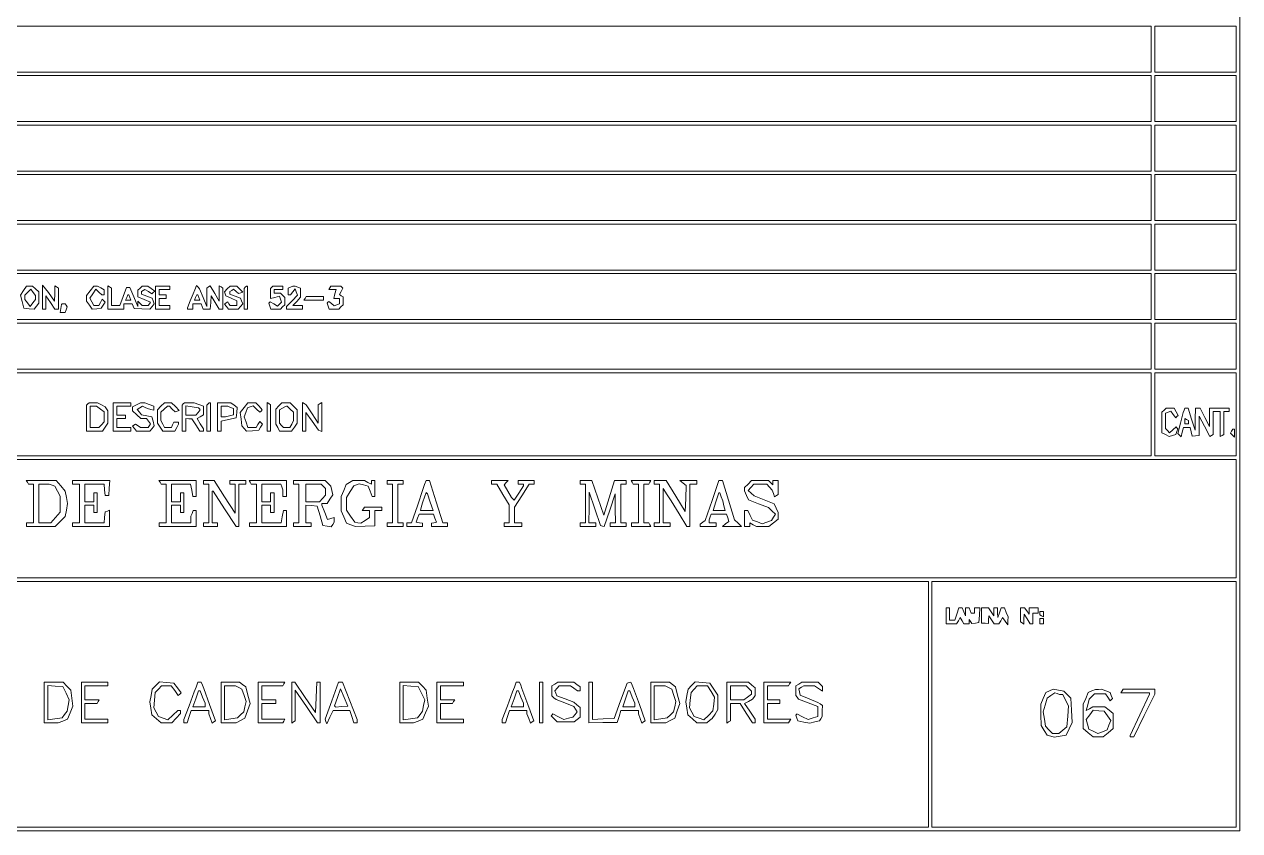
# Paper-space layout 'AN-12-DGE-067' of a CAD drawing. Header units: metres, sheet in millimetres. Extents: x 12 to 193, y 4 to 291.
# Drawn here: x 106.7 to 193.1, y 25.4 to 82.7 of the extents above; entities that cross this region are included whole.
import ezdxf

# ---------------------------------------------------------------- set-up
doc = ezdxf.new("R2010")
doc.units = ezdxf.units.M
doc.layers.add('DGE_CONTORNOS', color=7, linetype='Continuous', lineweight=0)
doc.layers.add('DGE_DATOS', color=7, linetype='Continuous', lineweight=0)

# ---------------------------------------------------------------- blocks, each defined once
blk = doc.blocks.new('LP_REF_DGE_MT_067')
at = {"layer": 'DGE_CONTORNOS'}
for points in [[(30.214, 147.409), (30.214, 25.438), (111.65, 25.438), (193.086, 25.438), (193.086, 147.409), (193.086, 269.381), (111.65, 269.381), (30.214, 269.381)], [(186.803, 80.988), (186.803, 79.354), (124.469, 79.354), (62.135, 79.354), (62.135, 80.988), (62.135, 82.622), (124.469, 82.622), (186.803, 82.622)], [(192.835, 80.988), (192.835, 79.354), (189.945, 79.354), (187.054, 79.354), (187.054, 80.988), (187.054, 82.622), (189.945, 82.622), (192.835, 82.622)], [(186.803, 77.469), (186.803, 75.835), (124.469, 75.835), (62.135, 75.835), (62.135, 77.469), (62.135, 79.103), (124.469, 79.103), (186.803, 79.103)], [(192.835, 77.469), (192.835, 75.835), (189.945, 75.835), (187.054, 75.835), (187.054, 77.469), (187.054, 79.103), (189.945, 79.103), (192.835, 79.103)], [(186.803, 73.95), (186.803, 72.316), (124.469, 72.316), (62.135, 72.316), (62.135, 73.95), (62.135, 75.584), (124.469, 75.584), (186.803, 75.584)], [(192.835, 73.95), (192.835, 72.316), (189.945, 72.316), (187.054, 72.316), (187.054, 73.95), (187.054, 75.584), (189.945, 75.584), (192.835, 75.584)], [(186.803, 70.431), (186.803, 68.797), (124.469, 68.797), (62.135, 68.797), (62.135, 70.431), (62.135, 72.065), (124.469, 72.065), (186.803, 72.065)], [(192.835, 70.431), (192.835, 68.797), (189.945, 68.797), (187.054, 68.797), (187.054, 70.431), (187.054, 72.065), (189.945, 72.065), (192.835, 72.065)], [(186.803, 66.912), (186.803, 65.278), (124.469, 65.278), (62.135, 65.278), (62.135, 66.912), (62.135, 68.546), (124.469, 68.546), (186.803, 68.546)], [(192.835, 66.912), (192.835, 65.278), (189.945, 65.278), (187.054, 65.278), (187.054, 66.912), (187.054, 68.546), (189.945, 68.546), (192.835, 68.546)], [(186.803, 63.393), (186.803, 61.759), (124.469, 61.759), (62.135, 61.759), (62.135, 63.393), (62.135, 65.027), (124.469, 65.027), (186.803, 65.027)], [(192.835, 63.393), (192.835, 61.759), (189.945, 61.759), (187.054, 61.759), (187.054, 63.393), (187.054, 65.027), (189.945, 65.027), (192.835, 65.027)], [(106.669, 63.824), (106.457, 63.501), (106.572, 63.039), (106.686, 62.576), (107.057, 62.534), (107.428, 62.491), (107.591, 62.715), (107.754, 62.938), (107.754, 63.334), (107.754, 63.731), (107.524, 63.939), (107.295, 64.147), (107.088, 64.147), (106.88, 64.147)], [(107.503, 63.33), (107.503, 63.189), (107.314, 62.945), (107.126, 62.701), (106.937, 62.945), (106.749, 63.189), (106.749, 63.345), (106.749, 63.5), (106.96, 63.712), (107.172, 63.923), (107.337, 63.697), (107.503, 63.47)], [(108.01, 63.361), (108.006, 62.513), (108.131, 62.513), (108.257, 62.513), (108.257, 62.982), (108.257, 63.451), (108.576, 62.982), (108.894, 62.513), (109.016, 62.513), (109.137, 62.513), (109.137, 63.26), (109.137, 64.006), (109.011, 64.084), (108.885, 64.162), (108.879, 63.62), (108.872, 63.079), (108.659, 63.386), (108.446, 63.693), (108.23, 63.951), (108.014, 64.21)], [(111.408, 63.816), (111.147, 63.485), (111.147, 63.278), (111.147, 63.072), (111.348, 62.785), (111.549, 62.499), (111.87, 62.537), (112.19, 62.576), (112.324, 62.79), (112.458, 63.004), (112.359, 63.103), (112.26, 63.202), (112.137, 62.983), (112.015, 62.764), (111.837, 62.764), (111.659, 62.764), (111.52, 63.024), (111.381, 63.284), (111.588, 63.6), (111.796, 63.917), (112.016, 63.718), (112.236, 63.518), (112.32, 63.518), (112.404, 63.518), (112.404, 63.703), (112.404, 63.887), (112.161, 64.017), (111.918, 64.147), (111.793, 64.147), (111.668, 64.147)], [(112.656, 63.337), (112.656, 62.513), (113.221, 62.513), (113.787, 62.513), (113.787, 62.701), (113.787, 62.89), (114.087, 62.89), (114.388, 62.89), (114.452, 62.722), (114.517, 62.555), (115.079, 62.533), (115.64, 62.512), (115.796, 62.699), (115.951, 62.887), (115.874, 63.088), (115.797, 63.289), (115.42, 63.431), (115.043, 63.574), (115.043, 63.664), (115.043, 63.755), (115.164, 63.829), (115.284, 63.904), (115.535, 63.747), (115.786, 63.591), (115.886, 63.691), (115.986, 63.79), (115.742, 63.969), (115.498, 64.147), (115.296, 64.147), (115.094, 64.147), (114.943, 63.996), (114.792, 63.845), (114.792, 63.613), (114.792, 63.38), (115.237, 63.194), (115.682, 63.008), (115.607, 62.886), (115.531, 62.764), (115.312, 62.764), (115.094, 62.764), (114.943, 62.915), (114.792, 63.066), (114.786, 62.884), (114.78, 62.701), (114.503, 63.373), (114.226, 64.045), (114.107, 64.043), (113.987, 64.041), (113.744, 63.402), (113.502, 62.764), (113.204, 62.764), (112.907, 62.764), (112.907, 63.385), (112.907, 64.006), (112.781, 64.084), (112.656, 64.162)], [(116.049, 63.33), (116.049, 62.513), (116.551, 62.513), (117.054, 62.513), (117.054, 62.639), (117.054, 62.764), (116.677, 62.764), (116.3, 62.764), (116.3, 63.016), (116.3, 63.267), (116.551, 63.267), (116.803, 63.267), (116.803, 63.393), (116.803, 63.518), (116.551, 63.518), (116.3, 63.518), (116.3, 63.707), (116.3, 63.895), (116.677, 63.895), (117.054, 63.895), (117.054, 64.021), (117.054, 64.147), (116.551, 64.147), (116.049, 64.147)], [(118.833, 63.884), (118.718, 63.581), (118.514, 63.095), (118.311, 62.608), (118.311, 62.56), (118.311, 62.513), (118.499, 62.513), (118.688, 62.513), (118.688, 62.701), (118.688, 62.89), (118.989, 62.89), (119.289, 62.89), (119.362, 62.701), (119.434, 62.513), (119.682, 62.513), (119.929, 62.513), (119.968, 62.984), (120.007, 63.456), (120.286, 62.984), (120.564, 62.513), (120.694, 62.513), (120.824, 62.513), (120.824, 63.26), (120.824, 64.006), (120.699, 64.084), (120.573, 64.162), (120.572, 63.62), (120.571, 63.079), (120.249, 63.615), (119.928, 64.151), (119.81, 64.079), (119.693, 64.006), (119.686, 63.354), (119.68, 62.701), (119.426, 63.33), (119.173, 63.958), (119.061, 64.073), (118.949, 64.188)], [(121.142, 63.944), (120.939, 63.741), (120.983, 63.598), (121.028, 63.456), (121.429, 63.276), (121.83, 63.096), (121.83, 62.93), (121.83, 62.764), (121.586, 62.764), (121.342, 62.764), (121.263, 62.892), (121.184, 63.02), (121.061, 62.944), (120.938, 62.868), (121.085, 62.69), (121.232, 62.513), (121.578, 62.513), (121.925, 62.513), (122.08, 62.7), (122.235, 62.887), (122.158, 63.088), (122.08, 63.289), (121.704, 63.431), (121.327, 63.574), (121.327, 63.664), (121.327, 63.755), (121.458, 63.836), (121.589, 63.917), (121.768, 63.769), (121.947, 63.62), (122.094, 63.669), (122.24, 63.718), (122.026, 63.932), (121.812, 64.147), (121.578, 64.147), (121.345, 64.147)], [(122.416, 64.063), (122.332, 63.979), (122.332, 63.246), (122.332, 62.513), (122.458, 62.513), (122.584, 62.513), (122.584, 63.33), (122.584, 64.147), (122.542, 64.147), (122.5, 64.147)], [(124.301, 64.063), (124.217, 63.979), (124.217, 63.621), (124.217, 63.262), (124.531, 63.341), (124.844, 63.419), (124.924, 63.209), (125.005, 62.999), (124.859, 62.853), (124.714, 62.708), (124.453, 62.87), (124.193, 63.033), (124.139, 62.98), (124.086, 62.926), (124.165, 62.719), (124.244, 62.513), (124.583, 62.513), (124.921, 62.513), (125.072, 62.664), (125.223, 62.815), (125.223, 63.079), (125.223, 63.342), (125.072, 63.493), (124.921, 63.644), (124.695, 63.644), (124.469, 63.644), (124.469, 63.77), (124.469, 63.895), (124.783, 63.895), (125.097, 63.895), (125.097, 64.021), (125.097, 64.147), (124.741, 64.147), (124.385, 64.147)], [(125.631, 64.064), (125.474, 64), (125.474, 63.759), (125.474, 63.518), (125.555, 63.518), (125.635, 63.518), (125.797, 63.738), (125.959, 63.958), (126.047, 63.73), (126.136, 63.502), (125.742, 63.096), (125.349, 62.69), (125.349, 62.601), (125.349, 62.513), (125.914, 62.513), (126.48, 62.513), (126.48, 62.639), (126.48, 62.764), (126.144, 62.764), (125.807, 62.764), (126.081, 63.055), (126.354, 63.346), (126.354, 63.67), (126.354, 63.994), (126.155, 64.071), (125.956, 64.147), (125.872, 64.137), (125.788, 64.127)], [(128.428, 64.021), (128.35, 63.895), (128.611, 63.895), (128.872, 63.895), (128.793, 63.581), (128.714, 63.267), (128.917, 63.267), (129.119, 63.267), (129.119, 63.075), (129.119, 62.882), (128.929, 62.809), (128.739, 62.736), (128.549, 62.894), (128.359, 63.052), (128.296, 62.989), (128.233, 62.926), (128.312, 62.719), (128.392, 62.513), (128.73, 62.513), (129.068, 62.513), (129.219, 62.664), (129.37, 62.815), (129.37, 63.096), (129.37, 63.378), (129.244, 63.456), (129.118, 63.534), (129.24, 63.761), (129.361, 63.988), (129.282, 64.067), (129.203, 64.147), (128.854, 64.147), (128.505, 64.147)], [(114.209, 63.33), (114.281, 63.141), (114.101, 63.141), (113.92, 63.141), (113.993, 63.33), (114.065, 63.518), (114.101, 63.518), (114.137, 63.518)], [(119.11, 63.33), (119.183, 63.141), (119.002, 63.141), (118.821, 63.141), (118.894, 63.33), (118.966, 63.518), (119.002, 63.518), (119.038, 63.518)], [(126.668, 63.267), (126.59, 63.141), (127.289, 63.141), (127.988, 63.141), (127.988, 63.267), (127.988, 63.393), (127.367, 63.393), (126.746, 63.393)], [(109.379, 62.859), (109.369, 62.827), (109.317, 62.544), (109.264, 62.262), (109.438, 62.262), (109.613, 62.262), (109.689, 62.461), (109.766, 62.661), (109.695, 62.776), (109.625, 62.89), (109.506, 62.89), (109.388, 62.89)], [(186.803, 59.874), (186.803, 58.24), (124.469, 58.24), (62.135, 58.24), (62.135, 59.874), (62.135, 61.508), (124.469, 61.508), (186.803, 61.508)], [(192.835, 59.874), (192.835, 58.24), (189.945, 58.24), (187.054, 58.24), (187.054, 59.874), (187.054, 61.508), (189.945, 61.508), (192.835, 61.508)], [(186.803, 55.035), (186.803, 52.082), (124.469, 52.082), (62.135, 52.082), (62.135, 55.035), (62.135, 57.989), (124.469, 57.989), (186.803, 57.989)], [(192.835, 55.035), (192.835, 52.082), (189.945, 52.082), (187.054, 52.082), (187.054, 55.035), (187.054, 57.989), (189.945, 57.989), (192.835, 57.989)], [(111.231, 55.768), (111.147, 55.684), (111.147, 54.763), (111.147, 53.841), (111.706, 53.841), (112.264, 53.841), (112.46, 54.12), (112.656, 54.4), (112.654, 54.843), (112.652, 55.286), (112.559, 55.425), (112.467, 55.563), (112.193, 55.707), (111.918, 55.852), (111.617, 55.852), (111.315, 55.852)], [(112.125, 55.405), (112.404, 55.209), (112.404, 54.848), (112.404, 54.487), (112.207, 54.29), (112.009, 54.092), (111.704, 54.092), (111.399, 54.092), (111.399, 54.847), (111.399, 55.601), (111.622, 55.601), (111.846, 55.601)], [(113.033, 54.847), (113.033, 53.841), (113.661, 53.841), (114.289, 53.841), (114.289, 53.967), (114.289, 54.092), (113.787, 54.092), (113.284, 54.092), (113.284, 54.407), (113.284, 54.721), (113.598, 54.721), (113.912, 54.721), (113.912, 54.847), (113.912, 54.972), (113.598, 54.972), (113.284, 54.972), (113.284, 55.286), (113.284, 55.601), (113.787, 55.601), (114.289, 55.601), (114.289, 55.726), (114.289, 55.852), (113.661, 55.852), (113.033, 55.852)], [(114.698, 55.699), (114.415, 55.562), (114.415, 55.415), (114.415, 55.267), (114.706, 54.994), (114.997, 54.721), (115.193, 54.721), (115.39, 54.721), (115.541, 54.538), (115.693, 54.355), (115.612, 54.224), (115.531, 54.092), (115.256, 54.094), (114.981, 54.096), (114.798, 54.212), (114.616, 54.327), (114.509, 54.262), (114.403, 54.196), (114.55, 54.018), (114.697, 53.841), (115.169, 53.841), (115.641, 53.841), (115.796, 54.028), (115.951, 54.215), (115.871, 54.535), (115.791, 54.854), (115.42, 54.928), (115.049, 55.003), (114.897, 55.185), (114.745, 55.368), (114.926, 55.483), (115.106, 55.598), (115.295, 55.522), (115.483, 55.446), (115.703, 55.383), (115.923, 55.32), (115.923, 55.463), (115.923, 55.607), (115.601, 55.729), (115.278, 55.852), (115.129, 55.843), (114.981, 55.835)], [(116.426, 55.601), (116.174, 55.349), (116.174, 54.875), (116.174, 54.4), (116.37, 54.12), (116.566, 53.841), (116.994, 53.841), (117.422, 53.841), (117.552, 54.084), (117.682, 54.327), (117.682, 54.398), (117.682, 54.47), (117.507, 54.47), (117.332, 54.47), (117.26, 54.281), (117.188, 54.092), (116.937, 54.092), (116.686, 54.092), (116.556, 54.336), (116.426, 54.579), (116.426, 54.882), (116.426, 55.185), (116.656, 55.393), (116.885, 55.601), (116.961, 55.601), (117.036, 55.601), (117.235, 55.402), (117.433, 55.203), (117.582, 55.253), (117.73, 55.302), (117.455, 55.577), (117.18, 55.852), (116.928, 55.852), (116.677, 55.852)], [(118.018, 55.768), (117.934, 55.684), (117.934, 54.763), (117.934, 53.841), (118.06, 53.841), (118.185, 53.841), (118.185, 54.281), (118.185, 54.721), (118.405, 54.719), (118.625, 54.718), (118.909, 54.279), (119.193, 53.841), (119.317, 53.841), (119.442, 53.841), (119.442, 53.916), (119.442, 53.991), (119.222, 54.364), (119.002, 54.738), (119.222, 54.861), (119.442, 54.985), (119.442, 55.296), (119.442, 55.607), (119.12, 55.729), (118.797, 55.852), (118.449, 55.852), (118.101, 55.852)], [(119.161, 55.421), (119.226, 55.355), (119.067, 55.164), (118.908, 54.972), (118.547, 54.972), (118.185, 54.972), (118.185, 55.303), (118.185, 55.634), (118.641, 55.56), (119.096, 55.486)], [(119.777, 55.768), (119.693, 55.684), (119.693, 54.763), (119.693, 53.841), (119.819, 53.841), (119.945, 53.841), (119.945, 54.847), (119.945, 55.852), (119.903, 55.852), (119.861, 55.852)], [(120.447, 54.847), (120.447, 53.841), (120.573, 53.841), (120.699, 53.841), (120.699, 54.194), (120.699, 54.547), (121.233, 54.665), (121.767, 54.784), (121.809, 55.155), (121.851, 55.525), (121.628, 55.689), (121.405, 55.852), (120.926, 55.852), (120.447, 55.852)], [(121.38, 55.524), (121.578, 55.448), (121.578, 55.225), (121.578, 55.002), (121.296, 54.926), (121.013, 54.85), (120.856, 54.848), (120.699, 54.847), (120.699, 55.224), (120.699, 55.601), (120.94, 55.601), (121.181, 55.601)], [(122.33, 55.506), (122.057, 55.161), (122.121, 54.685), (122.184, 54.208), (122.342, 54.018), (122.499, 53.828), (122.937, 53.866), (123.375, 53.904), (123.509, 54.118), (123.643, 54.332), (123.544, 54.431), (123.445, 54.53), (123.322, 54.311), (123.2, 54.092), (122.904, 54.092), (122.608, 54.092), (122.475, 54.474), (122.342, 54.856), (122.461, 55.169), (122.58, 55.481), (122.775, 55.556), (122.97, 55.631), (123.218, 55.407), (123.465, 55.183), (123.547, 55.265), (123.629, 55.348), (123.401, 55.6), (123.173, 55.852), (122.888, 55.852), (122.602, 55.852)], [(123.966, 54.854), (123.966, 53.841), (124.092, 53.841), (124.217, 53.841), (124.217, 54.776), (124.217, 55.711), (124.092, 55.789), (123.966, 55.867)], [(124.803, 55.622), (124.595, 55.392), (124.595, 54.86), (124.595, 54.327), (124.725, 54.084), (124.855, 53.841), (125.283, 53.841), (125.711, 53.841), (125.907, 54.12), (126.103, 54.4), (126.103, 54.875), (126.103, 55.349), (125.851, 55.601), (125.6, 55.852), (125.305, 55.852), (125.01, 55.852)], [(125.621, 55.393), (125.851, 55.185), (125.851, 54.882), (125.851, 54.579), (125.721, 54.336), (125.591, 54.092), (125.369, 54.092), (125.147, 54.092), (124.997, 54.243), (124.846, 54.394), (124.846, 54.865), (124.846, 55.337), (125.066, 55.465), (125.286, 55.593), (125.339, 55.597), (125.392, 55.601)], [(126.48, 54.854), (126.48, 53.841), (126.605, 53.841), (126.731, 53.841), (126.731, 54.501), (126.731, 55.16), (127.177, 54.532), (127.622, 53.904), (127.742, 53.862), (127.862, 53.82), (127.862, 54.843), (127.862, 55.867), (127.736, 55.789), (127.611, 55.711), (127.611, 55.061), (127.611, 54.41), (127.174, 55.059), (126.737, 55.708), (126.608, 55.787), (126.48, 55.867)], [(187.708, 55.324), (187.557, 55.173), (187.557, 54.449), (187.557, 53.724), (187.813, 53.587), (188.069, 53.45), (188.304, 53.525), (188.539, 53.599), (188.616, 53.801), (188.694, 54.003), (188.629, 54.068), (188.564, 54.133), (188.335, 53.926), (188.106, 53.719), (187.957, 53.868), (187.808, 54.017), (187.808, 54.561), (187.808, 55.106), (188.003, 55.18), (188.197, 55.255), (188.369, 55.02), (188.542, 54.784), (188.625, 54.867), (188.708, 54.951), (188.568, 55.213), (188.428, 55.475), (188.143, 55.475), (187.858, 55.475)], [(189.129, 55.318), (189.076, 55.161), (188.886, 54.409), (188.696, 53.657), (188.811, 53.542), (188.925, 53.428), (189.009, 53.76), (189.092, 54.092), (189.327, 54.092), (189.563, 54.092), (189.639, 53.787), (189.716, 53.481), (189.956, 53.499), (190.196, 53.518), (190.202, 54.213), (190.208, 54.909), (190.583, 54.182), (190.959, 53.455), (191.08, 53.53), (191.201, 53.605), (191.201, 54.414), (191.201, 55.224), (191.453, 55.224), (191.704, 55.224), (191.704, 54.336), (191.704, 53.449), (191.83, 53.527), (191.955, 53.605), (191.955, 54.414), (191.955, 55.224), (192.144, 55.224), (192.332, 55.224), (192.332, 55.349), (192.332, 55.475), (191.641, 55.475), (190.95, 55.475), (190.942, 54.815), (190.935, 54.155), (190.602, 54.815), (190.27, 55.475), (190.107, 55.475), (189.945, 55.475), (189.931, 54.689), (189.918, 53.904), (189.669, 54.689), (189.42, 55.475), (189.301, 55.475), (189.183, 55.475)], [(189.442, 54.462), (189.442, 54.344), (189.316, 54.344), (189.191, 54.344), (189.191, 54.54), (189.191, 54.736), (189.316, 54.658), (189.442, 54.58)], [(192.514, 53.83), (192.43, 53.694), (192.569, 53.554), (192.709, 53.414), (192.709, 53.69), (192.709, 53.967), (192.654, 53.967), (192.599, 53.967)], [(192.835, 47.62), (192.835, 43.41), (118.248, 43.41), (43.661, 43.41), (43.661, 47.62), (43.661, 51.83), (118.248, 51.83), (192.835, 51.83)], [(106.937, 50.196), (107.015, 50.071), (107.196, 50.071), (107.377, 50.071), (107.377, 48.688), (107.377, 47.306), (107.126, 47.306), (106.875, 47.306), (106.875, 47.18), (106.875, 47.054), (107.89, 47.054), (108.905, 47.054), (109.263, 47.413), (109.621, 47.771), (109.707, 48.229), (109.793, 48.688), (109.711, 49.124), (109.629, 49.561), (109.309, 49.941), (108.989, 50.322), (107.924, 50.322), (106.86, 50.322)], [(110.142, 50.196), (110.142, 50.071), (110.393, 50.071), (110.645, 50.071), (110.645, 48.688), (110.645, 47.306), (110.393, 47.306), (110.142, 47.306), (110.142, 47.18), (110.142, 47.054), (111.462, 47.054), (112.781, 47.054), (112.781, 47.63), (112.781, 48.207), (112.624, 48.155), (112.467, 48.103), (112.428, 47.705), (112.388, 47.306), (111.705, 47.306), (111.022, 47.306), (111.022, 47.934), (111.022, 48.563), (111.336, 48.563), (111.65, 48.563), (111.65, 48.311), (111.65, 48.06), (111.776, 48.06), (111.902, 48.06), (111.902, 48.751), (111.902, 49.442), (111.776, 49.442), (111.65, 49.442), (111.65, 49.128), (111.65, 48.814), (111.336, 48.814), (111.022, 48.814), (111.022, 49.442), (111.022, 50.071), (111.705, 50.071), (112.388, 50.071), (112.428, 49.662), (112.467, 49.254), (112.593, 49.254), (112.718, 49.254), (112.757, 49.788), (112.796, 50.322), (111.469, 50.322), (110.142, 50.322)], [(116.363, 50.196), (116.441, 50.071), (116.622, 50.071), (116.803, 50.071), (116.803, 48.688), (116.803, 47.306), (116.551, 47.306), (116.3, 47.306), (116.3, 47.18), (116.3, 47.054), (117.62, 47.054), (118.939, 47.054), (118.939, 47.62), (118.939, 48.186), (118.827, 48.186), (118.715, 48.186), (118.638, 47.987), (118.562, 47.788), (118.562, 47.547), (118.562, 47.306), (117.871, 47.306), (117.18, 47.306), (117.18, 47.934), (117.18, 48.563), (117.494, 48.563), (117.808, 48.563), (117.808, 48.311), (117.808, 48.06), (117.934, 48.06), (118.06, 48.06), (118.06, 48.751), (118.06, 49.442), (117.934, 49.442), (117.808, 49.442), (117.808, 49.128), (117.808, 48.814), (117.494, 48.814), (117.18, 48.814), (117.18, 49.442), (117.18, 50.071), (117.857, 50.071), (118.534, 50.071), (118.617, 49.631), (118.699, 49.191), (118.819, 49.191), (118.939, 49.191), (118.939, 49.757), (118.939, 50.322), (117.612, 50.322), (116.285, 50.322)], [(119.442, 50.196), (119.442, 50.071), (119.63, 50.071), (119.819, 50.071), (119.819, 48.688), (119.819, 47.306), (119.63, 47.306), (119.442, 47.306), (119.442, 47.18), (119.442, 47.054), (119.945, 47.054), (120.447, 47.054), (120.447, 47.18), (120.447, 47.306), (120.259, 47.306), (120.07, 47.306), (120.07, 48.437), (120.07, 49.568), (120.107, 49.568), (120.144, 49.568), (120.955, 48.312), (121.767, 47.055), (121.861, 47.055), (121.955, 47.054), (121.955, 48.563), (121.955, 50.071), (122.207, 50.071), (122.458, 50.071), (122.458, 50.196), (122.458, 50.322), (121.893, 50.322), (121.327, 50.322), (121.327, 50.196), (121.327, 50.071), (121.516, 50.071), (121.704, 50.071), (121.704, 49.038), (121.704, 48.004), (120.955, 49.163), (120.205, 50.322), (119.824, 50.322), (119.442, 50.322)], [(122.772, 50.196), (122.85, 50.071), (123.031, 50.071), (123.212, 50.071), (123.212, 48.688), (123.212, 47.306), (122.961, 47.306), (122.709, 47.306), (122.709, 47.18), (122.709, 47.054), (124.029, 47.054), (125.349, 47.054), (125.349, 47.62), (125.349, 48.186), (125.237, 48.186), (125.125, 48.186), (125.043, 47.746), (124.96, 47.306), (124.275, 47.306), (123.589, 47.306), (123.589, 47.934), (123.589, 48.563), (123.903, 48.563), (124.217, 48.563), (124.217, 48.311), (124.217, 48.06), (124.343, 48.06), (124.469, 48.06), (124.469, 48.751), (124.469, 49.442), (124.343, 49.442), (124.217, 49.442), (124.217, 49.128), (124.217, 48.814), (123.903, 48.814), (123.589, 48.814), (123.589, 49.442), (123.589, 50.071), (124.267, 50.071), (124.945, 50.071), (125.021, 49.872), (125.097, 49.673), (125.097, 49.432), (125.097, 49.191), (125.223, 49.191), (125.349, 49.191), (125.349, 49.757), (125.349, 50.322), (124.022, 50.322), (122.695, 50.322)], [(125.851, 50.196), (125.851, 50.071), (126.04, 50.071), (126.228, 50.071), (126.228, 48.688), (126.228, 47.306), (126.04, 47.306), (125.851, 47.306), (125.851, 47.18), (125.851, 47.054), (126.48, 47.054), (127.108, 47.054), (127.108, 47.18), (127.108, 47.306), (126.919, 47.306), (126.731, 47.306), (126.731, 47.942), (126.731, 48.579), (127.134, 48.539), (127.538, 48.5), (127.737, 47.809), (127.935, 47.117), (128.23, 47.075), (128.525, 47.032), (128.631, 47.201), (128.738, 47.369), (128.74, 47.534), (128.742, 47.7), (128.505, 47.625), (128.269, 47.55), (128.066, 48.059), (127.862, 48.568), (127.862, 48.628), (127.862, 48.688), (128.048, 48.688), (128.233, 48.688), (128.439, 49.002), (128.644, 49.315), (128.567, 49.621), (128.49, 49.927), (128.293, 50.125), (128.095, 50.322), (126.973, 50.322), (125.851, 50.322)], [(129.83, 50.18), (129.598, 50.045), (129.421, 49.622), (129.244, 49.199), (129.244, 48.688), (129.244, 48.177), (129.427, 47.741), (129.609, 47.304), (129.927, 47.183), (130.245, 47.062), (130.939, 47.081), (131.632, 47.099), (131.632, 47.642), (131.632, 48.186), (131.884, 48.186), (132.135, 48.186), (132.135, 48.311), (132.135, 48.437), (131.514, 48.437), (130.893, 48.437), (130.815, 48.311), (130.738, 48.186), (130.996, 48.186), (131.255, 48.186), (131.255, 47.937), (131.255, 47.689), (130.947, 47.487), (130.639, 47.285), (130.417, 47.328), (130.196, 47.37), (129.909, 47.797), (129.621, 48.223), (129.622, 48.675), (129.622, 49.128), (129.874, 49.541), (130.126, 49.954), (130.314, 50.026), (130.502, 50.098), (130.829, 50.016), (131.156, 49.934), (131.296, 49.562), (131.436, 49.191), (131.534, 49.191), (131.632, 49.191), (131.632, 49.757), (131.632, 50.322), (131.507, 50.322), (131.381, 50.322), (131.381, 50.192), (131.381, 50.062), (131.138, 50.192), (130.895, 50.322), (130.478, 50.318), (130.061, 50.314)], [(132.512, 50.196), (132.512, 50.071), (132.7, 50.071), (132.889, 50.071), (132.889, 48.688), (132.889, 47.306), (132.7, 47.306), (132.512, 47.306), (132.512, 47.18), (132.512, 47.054), (133.077, 47.054), (133.643, 47.054), (133.643, 47.18), (133.643, 47.306), (133.454, 47.306), (133.266, 47.306), (133.266, 48.688), (133.266, 50.071), (133.454, 50.071), (133.643, 50.071), (133.643, 50.196), (133.643, 50.322), (133.077, 50.322), (132.512, 50.322)], [(135.168, 50.039), (135.065, 49.757), (134.648, 48.531), (134.23, 47.306), (134.062, 47.306), (133.894, 47.306), (133.894, 47.18), (133.894, 47.054), (134.46, 47.054), (135.025, 47.054), (135.025, 47.171), (135.025, 47.288), (134.79, 47.328), (134.554, 47.369), (134.66, 47.651), (134.766, 47.934), (135.277, 47.934), (135.788, 47.934), (135.894, 47.651), (136, 47.369), (135.827, 47.328), (135.654, 47.287), (135.654, 47.171), (135.654, 47.054), (136.219, 47.054), (136.785, 47.054), (136.785, 47.18), (136.785, 47.306), (136.617, 47.306), (136.45, 47.306), (135.983, 48.814), (135.517, 50.322), (135.394, 50.322), (135.271, 50.322)], [(139.927, 50.196), (139.927, 50.071), (140.106, 50.071), (140.285, 50.071), (140.734, 49.332), (141.183, 48.593), (141.183, 47.949), (141.183, 47.306), (140.995, 47.306), (140.806, 47.306), (140.806, 47.18), (140.806, 47.054), (141.435, 47.054), (142.063, 47.054), (142.063, 47.18), (142.063, 47.306), (141.812, 47.306), (141.56, 47.306), (141.56, 47.864), (141.56, 48.422), (142.077, 49.247), (142.594, 50.071), (142.768, 50.071), (142.943, 50.071), (142.943, 50.196), (142.943, 50.322), (142.377, 50.322), (141.812, 50.322), (141.812, 50.196), (141.812, 50.071), (142, 50.071), (142.189, 50.071), (142.189, 50.005), (142.189, 49.94), (141.855, 49.435), (141.52, 48.929), (141.435, 49.029), (141.349, 49.128), (141.081, 49.578), (140.813, 50.027), (140.96, 50.175), (141.108, 50.322), (140.517, 50.322), (139.927, 50.322)], [(146.21, 50.196), (146.21, 50.071), (146.399, 50.071), (146.587, 50.071), (146.587, 48.688), (146.587, 47.306), (146.399, 47.306), (146.21, 47.306), (146.21, 47.18), (146.21, 47.054), (146.776, 47.054), (147.341, 47.054), (147.341, 47.18), (147.341, 47.306), (147.09, 47.306), (146.839, 47.306), (146.849, 48.405), (146.858, 49.505), (147.265, 48.319), (147.671, 47.133), (147.803, 47.089), (147.935, 47.045), (148.316, 48.212), (148.698, 49.38), (148.711, 48.343), (148.724, 47.306), (148.535, 47.306), (148.347, 47.306), (148.347, 47.18), (148.347, 47.054), (148.912, 47.054), (149.478, 47.054), (149.478, 47.18), (149.478, 47.306), (149.289, 47.306), (149.101, 47.306), (149.101, 48.688), (149.101, 50.071), (149.289, 50.071), (149.478, 50.071), (149.478, 50.196), (149.478, 50.322), (149.069, 50.32), (148.661, 50.318), (148.278, 49.095), (147.896, 47.871), (147.472, 49.097), (147.049, 50.322), (146.63, 50.322), (146.21, 50.322)], [(149.918, 50.196), (149.995, 50.071), (150.176, 50.071), (150.358, 50.071), (150.358, 48.688), (150.358, 47.306), (150.106, 47.306), (149.855, 47.306), (149.855, 47.18), (149.855, 47.054), (150.553, 47.054), (151.252, 47.054), (151.174, 47.18), (151.097, 47.306), (150.916, 47.306), (150.735, 47.306), (150.735, 48.688), (150.735, 50.071), (150.916, 50.071), (151.097, 50.071), (151.174, 50.196), (151.252, 50.322), (150.546, 50.322), (149.84, 50.322)], [(151.489, 50.196), (151.489, 50.071), (151.677, 50.071), (151.866, 50.071), (151.866, 48.688), (151.866, 47.306), (151.677, 47.306), (151.489, 47.306), (151.489, 47.18), (151.489, 47.054), (152.054, 47.054), (152.62, 47.054), (152.62, 47.18), (152.62, 47.306), (152.368, 47.306), (152.117, 47.306), (152.117, 48.529), (152.117, 49.752), (152.407, 49.314), (152.697, 48.877), (153.253, 47.966), (153.809, 47.054), (153.905, 47.054), (154.002, 47.054), (154.002, 48.563), (154.002, 50.071), (154.253, 50.071), (154.505, 50.071), (154.505, 50.196), (154.505, 50.322), (153.908, 50.318), (153.311, 50.314), (153.537, 50.143), (153.762, 49.972), (153.725, 49.047), (153.688, 48.123), (153.011, 49.222), (152.334, 50.322), (151.911, 50.322), (151.489, 50.322)], [(155.587, 48.908), (155.098, 47.494), (154.927, 47.355), (154.756, 47.215), (154.756, 47.135), (154.756, 47.054), (155.322, 47.054), (155.887, 47.054), (155.887, 47.18), (155.887, 47.306), (155.636, 47.306), (155.384, 47.306), (155.384, 47.421), (155.384, 47.537), (155.461, 47.735), (155.537, 47.934), (156.081, 47.934), (156.624, 47.934), (156.707, 47.674), (156.79, 47.413), (156.558, 47.238), (156.327, 47.062), (157.01, 47.058), (157.694, 47.054), (157.443, 47.288), (157.192, 47.522), (156.761, 48.922), (156.33, 50.322), (156.203, 50.322), (156.075, 50.322)], [(158.149, 50.071), (157.898, 49.819), (157.898, 49.7), (157.898, 49.58), (158.04, 49.268), (158.182, 48.955), (158.888, 48.678), (159.594, 48.4), (159.844, 48.165), (160.094, 47.931), (159.957, 47.713), (159.82, 47.494), (159.487, 47.376), (159.155, 47.257), (158.809, 47.379), (158.464, 47.5), (158.3, 47.843), (158.136, 48.186), (158.017, 48.186), (157.898, 48.186), (157.898, 47.62), (157.898, 47.054), (158.086, 47.054), (158.275, 47.054), (158.275, 47.185), (158.275, 47.315), (158.518, 47.185), (158.761, 47.054), (159.192, 47.054), (159.623, 47.054), (159.955, 47.315), (160.286, 47.575), (160.286, 47.812), (160.286, 48.048), (160.143, 48.36), (160.001, 48.673), (159.295, 48.952), (158.589, 49.231), (158.368, 49.42), (158.147, 49.609), (158.356, 49.84), (158.565, 50.071), (159.029, 50.071), (159.493, 50.071), (159.682, 49.851), (159.87, 49.631), (159.952, 49.403), (160.033, 49.175), (160.159, 49.253), (160.286, 49.332), (160.286, 49.827), (160.286, 50.322), (160.097, 50.322), (159.909, 50.322), (159.909, 50.171), (159.909, 50.02), (159.758, 50.171), (159.607, 50.322), (159.004, 50.322), (158.401, 50.322)], [(108.691, 49.993), (108.895, 49.915), (109.079, 49.559), (109.262, 49.203), (109.262, 48.641), (109.262, 48.079), (108.937, 47.692), (108.612, 47.306), (108.183, 47.306), (107.754, 47.306), (107.754, 48.688), (107.754, 50.071), (108.121, 50.071), (108.488, 50.071)], [(127.963, 49.92), (128.113, 49.769), (128.113, 49.521), (128.113, 49.274), (127.905, 49.044), (127.697, 48.814), (127.214, 48.814), (126.731, 48.814), (126.731, 49.442), (126.731, 50.071), (127.271, 50.071), (127.812, 50.071)], [(135.565, 48.783), (135.764, 48.186), (135.318, 48.186), (134.872, 48.186), (134.95, 48.494), (135.027, 48.803), (135.156, 49.14), (135.284, 49.477), (135.325, 49.428), (135.366, 49.38)], [(156.249, 49.16), (156.353, 48.877), (156.437, 48.531), (156.52, 48.186), (156.09, 48.186), (155.659, 48.186), (155.86, 48.814), (156.061, 49.442), (156.103, 49.442), (156.145, 49.442)], [(170.968, 34.424), (170.968, 25.689), (120.51, 25.689), (70.052, 25.689), (70.052, 34.424), (70.052, 43.158), (120.51, 43.158), (170.968, 43.158)], [(192.835, 34.424), (192.835, 25.689), (182.027, 25.689), (171.219, 25.689), (171.219, 34.424), (171.219, 43.158), (182.027, 43.158), (192.835, 43.158)], [(172.225, 40.708), (172.225, 40.142), (172.595, 40.142), (172.966, 40.142), (173.098, 40.362), (173.23, 40.582), (173.362, 40.362), (173.494, 40.142), (173.676, 40.142), (173.858, 40.142), (173.86, 40.299), (173.862, 40.456), (173.958, 40.306), (174.053, 40.156), (174.301, 40.192), (174.55, 40.228), (174.588, 40.75), (174.627, 41.273), (174.431, 41.273), (174.235, 41.273), (174.235, 41.085), (174.235, 40.896), (174.123, 40.896), (174.011, 40.896), (173.939, 41.085), (173.866, 41.273), (173.737, 41.273), (173.607, 41.273), (173.599, 40.99), (173.591, 40.708), (173.477, 40.99), (173.364, 41.273), (173.244, 41.273), (173.124, 41.273), (172.979, 40.833), (172.834, 40.393), (172.655, 40.393), (172.476, 40.393), (172.476, 40.833), (172.476, 41.273), (172.35, 41.273), (172.225, 41.273)], [(174.738, 40.734), (174.738, 40.196), (174.989, 40.177), (175.241, 40.158), (175.247, 40.433), (175.254, 40.708), (175.451, 40.425), (175.648, 40.142), (175.815, 40.142), (175.982, 40.142), (176.107, 40.362), (176.232, 40.582), (176.423, 40.331), (176.615, 40.079), (176.619, 40.354), (176.623, 40.628), (176.501, 40.951), (176.378, 41.273), (176.26, 41.273), (176.141, 41.273), (176.015, 40.928), (175.889, 40.582), (175.879, 40.928), (175.869, 41.273), (175.743, 41.273), (175.618, 41.273), (175.618, 40.994), (175.618, 40.715), (175.422, 40.994), (175.227, 41.273), (174.982, 41.273), (174.738, 41.273)], [(177.503, 40.778), (177.503, 40.283), (177.629, 40.205), (177.754, 40.127), (177.758, 40.48), (177.761, 40.833), (177.975, 40.488), (178.189, 40.142), (178.286, 40.142), (178.383, 40.142), (178.383, 40.519), (178.383, 40.896), (178.571, 40.896), (178.76, 40.896), (178.76, 41.085), (178.76, 41.273), (178.445, 41.273), (178.131, 41.273), (178.127, 41.053), (178.123, 40.833), (177.956, 41.053), (177.789, 41.273), (177.646, 41.273), (177.503, 41.273)], [(178.885, 40.904), (178.885, 40.785), (179.011, 40.708), (179.137, 40.63), (179.137, 40.826), (179.137, 41.022), (179.011, 41.022), (178.885, 41.022)], [(178.885, 40.331), (178.885, 40.142), (179.011, 40.142), (179.137, 40.142), (179.137, 40.331), (179.137, 40.519), (179.011, 40.519), (178.885, 40.519)], [(108.131, 34.549), (108.131, 33.104), (108.626, 33.104), (109.12, 33.104), (109.449, 33.229), (109.777, 33.354), (109.973, 33.822), (110.169, 34.291), (110.092, 34.853), (110.015, 35.415), (109.742, 35.705), (109.47, 35.995), (108.801, 35.995), (108.131, 35.995)], [(109.684, 35.204), (109.917, 34.727), (109.837, 34.324), (109.757, 33.921), (109.582, 33.69), (109.408, 33.46), (108.895, 33.391), (108.383, 33.322), (108.383, 34.54), (108.383, 35.758), (108.917, 35.719), (109.451, 35.68)], [(110.77, 34.549), (110.77, 33.104), (111.713, 33.104), (112.656, 33.104), (112.656, 33.23), (112.656, 33.355), (111.839, 33.355), (111.022, 33.355), (111.022, 33.921), (111.022, 34.487), (111.454, 34.487), (111.887, 34.487), (111.964, 34.612), (112.042, 34.738), (111.532, 34.738), (111.022, 34.738), (111.022, 35.241), (111.022, 35.743), (111.839, 35.743), (112.656, 35.743), (112.656, 35.869), (112.656, 35.995), (111.713, 35.995), (110.77, 35.995)], [(116.063, 35.757), (115.811, 35.506), (115.726, 35.052), (115.641, 34.598), (115.715, 34.134), (115.789, 33.67), (116.114, 33.387), (116.44, 33.104), (116.816, 33.104), (117.192, 33.104), (117.5, 33.437), (117.808, 33.769), (117.808, 33.876), (117.808, 33.984), (117.721, 33.984), (117.633, 33.984), (117.28, 33.646), (116.927, 33.307), (116.585, 33.428), (116.243, 33.548), (116.078, 33.86), (115.913, 34.172), (115.966, 34.712), (116.019, 35.251), (116.242, 35.497), (116.465, 35.743), (116.812, 35.743), (117.159, 35.743), (117.41, 35.398), (117.662, 35.053), (117.758, 35.149), (117.854, 35.245), (117.599, 35.588), (117.343, 35.932), (116.829, 35.97), (116.314, 36.008)], [(118.924, 35.649), (118.79, 35.303), (118.425, 34.321), (118.06, 33.338), (118.06, 33.221), (118.06, 33.104), (118.175, 33.104), (118.291, 33.104), (118.437, 33.544), (118.582, 33.984), (119.2, 33.984), (119.819, 33.984), (119.819, 33.866), (119.819, 33.749), (119.944, 33.419), (120.07, 33.089), (120.189, 33.163), (120.308, 33.236), (119.886, 34.396), (119.464, 35.555), (119.377, 35.775), (119.289, 35.995), (119.174, 35.995), (119.059, 35.995)], [(120.699, 34.549), (120.699, 33.104), (121.233, 33.106), (121.767, 33.108), (122.081, 33.266), (122.395, 33.424), (122.579, 33.953), (122.763, 34.482), (122.605, 35.071), (122.448, 35.66), (122.233, 35.824), (122.018, 35.987), (121.358, 35.991), (120.699, 35.995)], [(121.954, 35.619), (122.187, 35.494), (122.332, 35.053), (122.478, 34.611), (122.398, 34.248), (122.318, 33.884), (122.09, 33.677), (121.861, 33.47), (121.405, 33.396), (120.95, 33.323), (120.95, 34.533), (120.95, 35.743), (121.335, 35.743), (121.721, 35.743)], [(123.338, 34.549), (123.338, 33.104), (124.21, 33.104), (125.082, 33.104), (125.16, 33.23), (125.238, 33.355), (124.413, 33.355), (123.589, 33.355), (123.589, 33.921), (123.589, 34.487), (124.092, 34.487), (124.595, 34.487), (124.595, 34.612), (124.595, 34.738), (124.092, 34.738), (123.589, 34.738), (123.589, 35.241), (123.589, 35.743), (124.336, 35.743), (125.082, 35.743), (125.16, 35.869), (125.238, 35.995), (124.288, 35.995), (123.338, 35.995)], [(125.726, 34.542), (125.726, 33.089), (125.851, 33.167), (125.977, 33.245), (125.977, 34.332), (125.977, 35.42), (126.761, 34.262), (127.544, 33.104), (127.64, 33.104), (127.736, 33.104), (127.736, 34.549), (127.736, 35.995), (127.616, 35.995), (127.495, 35.995), (127.458, 34.913), (127.422, 33.831), (126.68, 34.913), (125.939, 35.995), (125.832, 35.995), (125.726, 35.995)], [(128.573, 34.678), (128.09, 33.363), (128.147, 33.202), (128.205, 33.041), (128.434, 33.513), (128.663, 33.984), (129.258, 33.984), (129.853, 33.984), (129.998, 33.544), (130.144, 33.104), (130.26, 33.104), (130.375, 33.104), (130.375, 33.223), (130.375, 33.343), (129.852, 34.669), (129.328, 35.995), (129.192, 35.994), (129.056, 35.993)], [(129.279, 34.258), (128.842, 34.219), (128.798, 34.263), (128.754, 34.307), (128.968, 34.908), (129.182, 35.508), (129.448, 34.903), (129.715, 34.298)], [(133.392, 34.549), (133.392, 33.104), (133.886, 33.104), (134.381, 33.104), (134.709, 33.229), (135.038, 33.354), (135.233, 33.822), (135.429, 34.291), (135.352, 34.853), (135.275, 35.415), (135.003, 35.705), (134.73, 35.995), (134.061, 35.995), (133.392, 35.995)], [(134.944, 35.204), (135.177, 34.727), (135.097, 34.324), (135.017, 33.921), (134.843, 33.69), (134.668, 33.46), (134.155, 33.391), (133.643, 33.322), (133.643, 34.54), (133.643, 35.758), (134.177, 35.719), (134.711, 35.68)], [(136.031, 34.549), (136.031, 33.104), (136.973, 33.104), (137.916, 33.104), (137.916, 33.23), (137.916, 33.355), (137.099, 33.355), (136.282, 33.355), (136.282, 33.921), (136.282, 34.487), (136.715, 34.487), (137.147, 34.487), (137.225, 34.612), (137.302, 34.738), (136.792, 34.738), (136.282, 34.738), (136.282, 35.241), (136.282, 35.743), (137.099, 35.743), (137.916, 35.743), (137.916, 35.869), (137.916, 35.995), (136.973, 35.995), (136.031, 35.995)], [(141.545, 35.649), (141.411, 35.303), (141.046, 34.321), (140.681, 33.338), (140.681, 33.221), (140.681, 33.104), (140.797, 33.104), (140.913, 33.104), (141.058, 33.544), (141.203, 33.984), (141.821, 33.984), (142.44, 33.984), (142.44, 33.866), (142.44, 33.749), (142.566, 33.419), (142.691, 33.089), (142.81, 33.163), (142.93, 33.236), (142.507, 34.396), (142.085, 35.555), (141.998, 35.775), (141.911, 35.995), (141.795, 35.995), (141.68, 35.995)], [(143.32, 34.549), (143.32, 33.104), (143.445, 33.104), (143.571, 33.104), (143.571, 34.549), (143.571, 35.995), (143.445, 35.995), (143.32, 35.995)], [(144.419, 35.859), (144.2, 35.731), (144.2, 35.375), (144.2, 35.02), (144.358, 34.889), (144.516, 34.758), (145.139, 34.513), (145.762, 34.268), (145.885, 34.074), (146.007, 33.879), (145.852, 33.692), (145.697, 33.506), (145.379, 33.426), (145.061, 33.346), (144.673, 33.54), (144.284, 33.734), (144.218, 33.667), (144.152, 33.601), (144.369, 33.384), (144.586, 33.167), (145.19, 33.167), (145.795, 33.167), (146.002, 33.339), (146.21, 33.512), (146.21, 33.854), (146.21, 34.196), (145.99, 34.387), (145.77, 34.578), (145.161, 34.805), (144.552, 35.033), (144.487, 35.201), (144.423, 35.369), (144.578, 35.556), (144.733, 35.743), (145.133, 35.743), (145.534, 35.743), (145.778, 35.559), (146.022, 35.374), (146.116, 35.37), (146.21, 35.366), (146.21, 35.51), (146.21, 35.653), (145.99, 35.82), (145.77, 35.987), (145.205, 35.987), (144.639, 35.987)], [(146.839, 34.544), (146.839, 33.094), (147.84, 33.116), (148.841, 33.137), (148.981, 33.56), (149.12, 33.984), (149.739, 33.984), (150.358, 33.984), (150.358, 33.866), (150.358, 33.749), (150.483, 33.419), (150.608, 33.089), (150.728, 33.163), (150.847, 33.236), (150.425, 34.396), (150.002, 35.555), (149.913, 35.78), (149.824, 36.005), (149.692, 35.961), (149.56, 35.917), (149.092, 34.668), (148.625, 33.418), (147.858, 33.381), (147.09, 33.343), (147.09, 34.669), (147.09, 35.995), (146.964, 35.995), (146.839, 35.995)], [(151.237, 34.549), (151.237, 33.104), (151.771, 33.106), (152.305, 33.108), (152.62, 33.266), (152.934, 33.424), (153.118, 33.953), (153.301, 34.482), (153.144, 35.071), (152.986, 35.66), (152.771, 35.824), (152.557, 35.987), (151.897, 35.991), (151.237, 35.995)], [(152.492, 35.619), (152.725, 35.494), (152.871, 35.053), (153.016, 34.611), (152.937, 34.248), (152.857, 33.884), (152.628, 33.677), (152.399, 33.47), (151.944, 33.396), (151.489, 33.323), (151.489, 34.533), (151.489, 35.743), (151.874, 35.743), (152.259, 35.743)], [(154.142, 35.757), (153.89, 35.506), (153.805, 35.052), (153.72, 34.598), (153.794, 34.134), (153.868, 33.67), (154.193, 33.387), (154.519, 33.104), (154.865, 33.104), (155.211, 33.104), (155.405, 33.261), (155.599, 33.418), (155.806, 33.729), (156.013, 34.04), (156.013, 34.559), (156.013, 35.078), (155.726, 35.505), (155.439, 35.932), (154.916, 35.97), (154.393, 36.008)], [(155.519, 35.335), (155.775, 34.926), (155.715, 34.436), (155.655, 33.945), (155.334, 33.625), (155.014, 33.305), (154.668, 33.426), (154.322, 33.548), (154.157, 33.86), (153.992, 34.172), (154.045, 34.712), (154.098, 35.251), (154.321, 35.497), (154.544, 35.743), (154.903, 35.743), (155.262, 35.743)], [(156.641, 34.542), (156.641, 33.089), (156.767, 33.167), (156.893, 33.245), (156.893, 33.866), (156.893, 34.487), (157.238, 34.486), (157.584, 34.485), (158.024, 33.795), (158.463, 33.105), (158.558, 33.105), (158.652, 33.104), (158.652, 33.239), (158.652, 33.373), (158.273, 33.924), (157.894, 34.475), (158.178, 34.625), (158.463, 34.776), (158.556, 34.914), (158.648, 35.052), (158.65, 35.315), (158.652, 35.579), (158.422, 35.787), (158.192, 35.995), (157.417, 35.995), (156.641, 35.995)], [(158.203, 35.546), (158.401, 35.348), (158.401, 35.239), (158.401, 35.129), (158.121, 34.934), (157.842, 34.738), (157.367, 34.738), (156.893, 34.738), (156.893, 35.241), (156.893, 35.743), (157.449, 35.743), (158.006, 35.743)], [(159.28, 34.549), (159.28, 33.104), (160.153, 33.104), (161.025, 33.104), (161.103, 33.23), (161.18, 33.355), (160.356, 33.355), (159.532, 33.355), (159.532, 33.921), (159.532, 34.487), (159.971, 34.487), (160.411, 34.487), (160.411, 34.612), (160.411, 34.738), (159.971, 34.738), (159.532, 34.738), (159.532, 35.241), (159.532, 35.743), (160.278, 35.743), (161.025, 35.743), (161.103, 35.869), (161.18, 35.995), (160.23, 35.995), (159.28, 35.995)], [(161.762, 35.859), (161.542, 35.731), (161.544, 35.391), (161.546, 35.052), (161.639, 34.92), (161.731, 34.787), (162.422, 34.529), (163.113, 34.27), (163.113, 33.918), (163.113, 33.565), (162.769, 33.45), (162.425, 33.335), (162.026, 33.535), (161.627, 33.734), (161.582, 33.688), (161.536, 33.643), (161.614, 33.44), (161.692, 33.237), (162.119, 33.156), (162.546, 33.076), (162.891, 33.163), (163.236, 33.25), (163.33, 33.397), (163.424, 33.544), (163.426, 33.945), (163.428, 34.346), (163.271, 34.448), (163.114, 34.549), (162.486, 34.808), (161.857, 35.067), (161.813, 35.296), (161.769, 35.525), (161.938, 35.632), (162.108, 35.739), (162.488, 35.741), (162.869, 35.743), (163.148, 35.548), (163.428, 35.352), (163.428, 35.523), (163.428, 35.693), (163.277, 35.844), (163.126, 35.995), (162.554, 35.991), (161.982, 35.987)], [(179.565, 35.375), (179.302, 35.264), (179.125, 34.844), (178.948, 34.424), (178.959, 33.665), (178.97, 32.906), (179.19, 32.57), (179.41, 32.234), (179.662, 32.154), (179.913, 32.075), (180.329, 32.153), (180.745, 32.231), (180.959, 32.683), (181.174, 33.135), (181.125, 34), (181.076, 34.865), (180.829, 35.113), (180.581, 35.36), (180.204, 35.423), (179.828, 35.486)], [(182.581, 35.37), (182.318, 35.264), (182.141, 34.844), (181.964, 34.424), (181.965, 33.564), (181.966, 32.704), (182.318, 32.401), (182.67, 32.099), (183.033, 32.099), (183.396, 32.099), (183.745, 32.399), (184.095, 32.7), (184.095, 33.23), (184.095, 33.759), (183.801, 33.997), (183.507, 34.235), (183.073, 34.235), (182.639, 34.235), (182.405, 34.11), (182.171, 33.984), (182.286, 34.387), (182.401, 34.789), (182.585, 34.973), (182.769, 35.157), (183.154, 35.157), (183.54, 35.157), (183.716, 34.916), (183.892, 34.675), (183.968, 34.752), (184.044, 34.828), (183.961, 35.044), (183.878, 35.26), (183.573, 35.376), (183.268, 35.492), (183.056, 35.484), (182.844, 35.476)], [(184.729, 35.366), (184.651, 35.241), (185.664, 35.241), (186.677, 35.241), (186.677, 35.188), (186.677, 35.135), (185.986, 33.664), (185.295, 32.193), (185.295, 32.146), (185.295, 32.099), (185.424, 32.099), (185.553, 32.099), (186.303, 33.624), (187.054, 35.149), (187.054, 35.321), (187.054, 35.492), (185.93, 35.492), (184.807, 35.492)], [(119.385, 34.93), (119.568, 34.495), (119.568, 34.365), (119.568, 34.235), (119.135, 34.235), (118.703, 34.235), (118.896, 34.801), (119.089, 35.366), (119.146, 35.366), (119.203, 35.366)], [(142.007, 34.93), (142.189, 34.495), (142.189, 34.365), (142.189, 34.235), (141.757, 34.235), (141.324, 34.235), (141.517, 34.801), (141.71, 35.366), (141.767, 35.366), (141.825, 35.366)], [(149.924, 34.93), (150.106, 34.495), (150.106, 34.365), (150.106, 34.235), (149.674, 34.235), (149.242, 34.235), (149.434, 34.801), (149.627, 35.366), (149.685, 35.366), (149.742, 35.366)], [(180.4, 35.115), (180.513, 35.115), (180.718, 34.718), (180.923, 34.321), (180.869, 33.568), (180.814, 32.815), (180.527, 32.583), (180.24, 32.35), (180.007, 32.35), (179.775, 32.35), (179.533, 32.609), (179.292, 32.868), (179.212, 33.371), (179.131, 33.874), (179.263, 34.364), (179.395, 34.854), (179.673, 35.049), (179.952, 35.244), (180.12, 35.18), (180.288, 35.115)], [(183.686, 33.6), (183.925, 33.279), (183.795, 32.938), (183.665, 32.597), (183.337, 32.472), (183.009, 32.347), (182.683, 32.506), (182.358, 32.664), (182.267, 33.007), (182.176, 33.351), (182.43, 33.674), (182.685, 33.998), (183.066, 33.959), (183.448, 33.921)]]:
    blk.add_lwpolyline(points, close=True, dxfattribs=at)

psp = doc.layouts.new('AN-12-DGE-067')

# ---------------------------------------------------------------- block references
at = {"layer": 'DGE_DATOS'}
psp.add_blockref('LP_REF_DGE_MT_067', (0, 0), dxfattribs=at)

doc.saveas('drawing.dxf')
